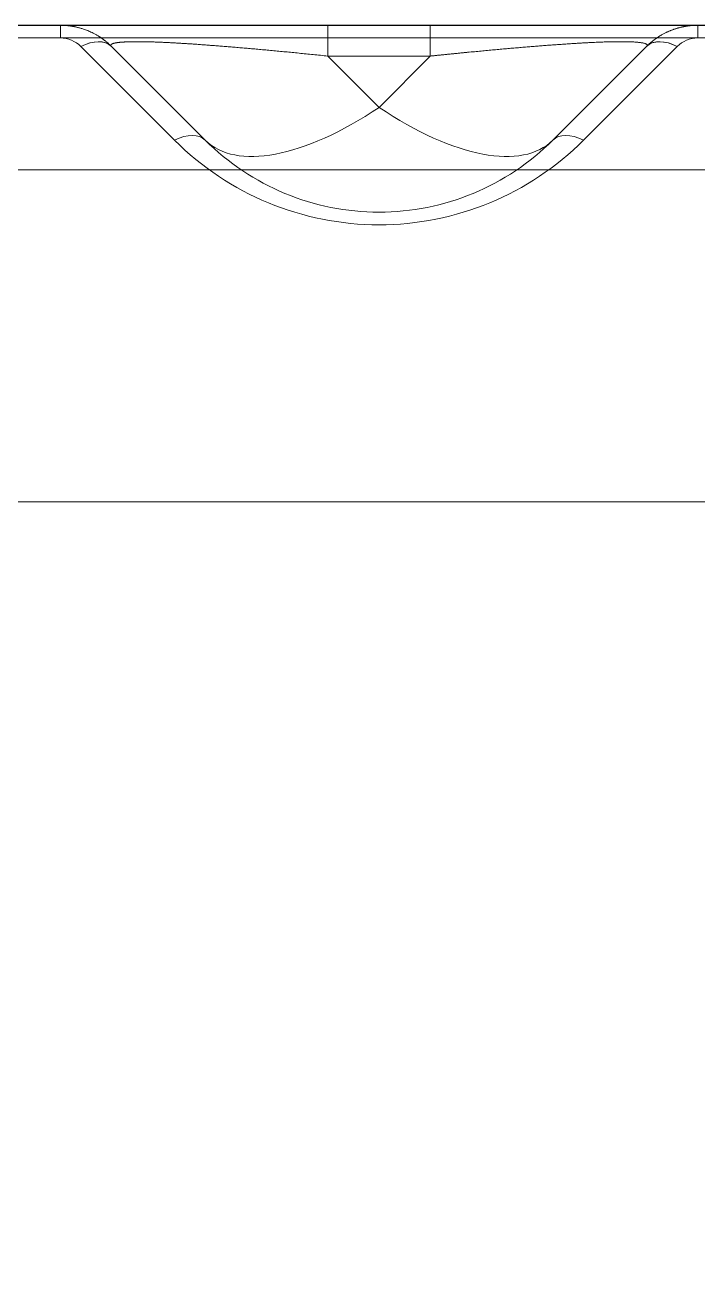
# Model space of a CAD drawing. Header units: millimetres. Extents: x 48754 to 50247, y 1387 to 2180.
# Drawn here: x 49002.61 to 49007.27, y 1473.44 to 1482.19 of the extents above; entities that cross this region are included whole.
import ezdxf

# ---------------------------------------------------------------- set-up
doc = ezdxf.new("R2010")
doc.units = ezdxf.units.MM
doc.linetypes.add('DASHED', pattern=[0])
doc.layers.add('DIE', color=7, linetype='Continuous')

# ---------------------------------------------------------------- blocks, each defined once
blk = doc.blocks.new('*u7581')
at = {"layer": 'DIE', "color": 11, "linetype": 'Continuous', "lineweight": 13}
blk.add_line((-690, 35), (0, 35), dxfattribs=at)
at = {"layer": 'DIE', "color": 155, "linetype": 'DASHED', "lineweight": 13}
for p, q in [((-554.7042, 35), (-554.7042, 34.9121)), ((-554.7042, 34.9121), (-554.7042, 35)), ((-550.2958, 34.9121), (-550.2958, 35)), ((-559.2393, 34.9121), (-554.7042, 34.9121)), ((-545.7607, 34.9121), (-559.2393, 34.9121)), ((-559.2393, 34.9121), (-545.7607, 34.9121)), ((-554.7042, 34.9121), (-559.2393, 34.9121)), ((-554.5627, 34.8536), (-553.9142, 34.205)), ((-553.9142, 34.205), (-554.5627, 34.8536)), ((-551.0858, 34.205), (-550.4373, 34.8536)), ((-550.4373, 34.8536), (-551.0858, 34.205)), ((-552.1452, 34.7868), (-552.8548, 34.7868)), ((-552.8548, 34.7868), (-552.5, 34.432)), ((-552.5, 34.432), (-552.8548, 34.7868)), ((-552.8548, 34.7868), (-552.1452, 34.7868)), ((-552.5, 34.432), (-552.1452, 34.7868)), ((-552.1452, 34.7868), (-552.5, 34.432))]:
    blk.add_line(p, q, dxfattribs=at)
at = {"layer": 'DIE', "color": 2, "linetype": 'DASHED', "lineweight": 13}
for p, q in [((-554.3506, 34.8536), (-553.7021, 34.205)), ((-551.2979, 34.205), (-550.6494, 34.8536)), ((-550.6448, 34.8581), (-550.6494, 34.8536)), ((-556.52, 34), (-548.4796, 34)), ((-548.9698, 31.703), (-556.0302, 31.703)), ((-548.9698, 31.703), (-556.0302, 31.703)), ((-556.0301, 31.7029), (-548.9699, 31.7029)), ((-556.0301, 31.7029), (-548.9699, 31.7029))]:
    blk.add_line(p, q, dxfattribs=at)
at = {"layer": 'DIE', "color": 155, "linetype": 'DASHED', "lineweight": 13}
blk.add_arc((-552.5, 35.6192), 2, 225, 315, dxfattribs=at)
blk.add_arc((-552.5, 35.6192), 2, 225, 315, dxfattribs=at)
at = {"layer": 'DIE', "color": 2, "linetype": 'DASHED', "lineweight": 13}
blk.add_arc((-552.5, 35.4071), 1.7, 225, 315, dxfattribs=at)
for centre, major_axis, start_param, end_param in [((-554.7042, 34.5), (0.1412, 0.4797), 0.262508, 0.286218), ((-550.2958, 34.5), (-0.2126, 0.4526), 5.844029, 5.938339), ((-554.7042, 34.5), (0.1412, 0.4797), 5.784005, 5.821655)]:
    blk.add_ellipse(centre, major_axis=major_axis, ratio=1, start_param=start_param, end_param=end_param, dxfattribs=at)
at = {"layer": 'DIE', "color": 155, "linetype": 'DASHED', "lineweight": 13}
for centre, major_axis, ratio, start_param, end_param in [((-554.7042, 34.7121), (-0.1975, 0.0316), 1, 4.085772, 4.87117), ((-554.7042, 34.7121), (0.0681, 0.188), 1, 5.845401, 6.630799), ((-554.5627, 34.6414), (0.2121, 0.2121), 0.57735, 0, 1.047198), ((-554.5627, 34.6414), (0.2121, 0.2121), 0.57735, 0.015969, 1.047198), ((-550.4373, 34.6414), (0.2121, -0.2121), 0.57735, 2.094395, 3.141593), ((-550.4373, 34.6414), (-0.2121, 0.2121), 0.57735, 5.235988, 6.243098), ((-550.2958, 34.7121), (-0.0743, 0.1857), 1, 5.90268, 6.688078), ((-550.2958, 34.7121), (-0.0865, 0.1803), 1, 5.836096, 6.621495), ((-552.5, 35.4071), (1.2021, 1.2021), 0.443713, 3.141593, 4.294776), ((-552.5, 35.4071), (-1.2021, -1.2021), 0.443713, 0, 1.153183), ((-552.5, 35.4071), (-1.2021, 1.2021), 0.443713, 1.988409, 3.141593), ((-552.5, 35.4071), (1.2021, -1.2021), 0.443713, 5.130002, 6.283185), ((-553.9142, 33.9929), (0.2121, 0.2121), 0.57735, 0, 1.047198), ((-553.9142, 33.9929), (0.2121, 0.2121), 0.57735, 0, 1.047198), ((-551.0858, 33.9929), (-0.2121, 0.2121), 0.57735, 5.235988, 6.283185), ((-551.0858, 33.9929), (-0.2121, 0.2121), 0.57735, 5.235988, 6.283185)]:
    blk.add_ellipse(centre, major_axis=major_axis, ratio=ratio, start_param=start_param, end_param=end_param, dxfattribs=at)
at = {"layer": 'DIE', "color": 2, "linetype": 'DASHED', "lineweight": 13}
for points, knots in [([(-554.7027, 35), (-554.7026, 35), (-554.7024, 35), (-554.7022, 35), (-554.7019, 35), (-554.7016, 35), (-554.7013, 35), (-554.7011, 35), (-554.701, 35), (-554.7008, 35), (-554.7007, 35), (-554.7006, 35), (-554.7003, 35), (-554.6999, 35), (-554.6991, 35), (-554.6978, 35), (-554.6959, 34.9999), (-554.6935, 34.9999), (-554.6906, 34.9998), (-554.6874, 34.9997), (-554.6843, 34.9996), (-554.6812, 34.9995), (-554.6782, 34.9993), (-554.6754, 34.9992), (-554.6728, 34.999), (-554.6708, 34.9989), (-554.6693, 34.9988), (-554.6683, 34.9987), (-554.6673, 34.9987), (-554.6662, 34.9986), (-554.6651, 34.9985), (-554.6639, 34.9984), (-554.6627, 34.9983), (-554.6615, 34.9982), (-554.6603, 34.9981), (-554.659, 34.998), (-554.6576, 34.9979), (-554.6561, 34.9977), (-554.6546, 34.9976), (-554.6532, 34.9974), (-554.6515, 34.9972), (-554.6496, 34.997), (-554.6475, 34.9968), (-554.6454, 34.9965), (-554.6432, 34.9963), (-554.6408, 34.996), (-554.6386, 34.9957), (-554.6365, 34.9954), (-554.6342, 34.9951), (-554.6315, 34.9947), (-554.6284, 34.9942), (-554.6255, 34.9938), (-554.6226, 34.9933), (-554.6199, 34.9929), (-554.6174, 34.9924), (-554.6152, 34.992), (-554.6132, 34.9917), (-554.6116, 34.9913), (-554.6104, 34.9911), (-554.6094, 34.9909), (-554.6085, 34.9908), (-554.6071, 34.9905), (-554.6051, 34.9901), (-554.6014, 34.9893), (-554.596, 34.9882), (-554.5891, 34.9866), (-554.5808, 34.9846), (-554.5713, 34.9821), (-554.5603, 34.9789), (-554.5489, 34.9753), (-554.5363, 34.971), (-554.5224, 34.9659), (-554.5074, 34.9598), (-554.4923, 34.953), (-554.4792, 34.9466), (-554.4682, 34.9409), (-554.4595, 34.9361), (-554.4514, 34.9314), (-554.4438, 34.9269), (-554.4373, 34.9229), (-554.4319, 34.9194), (-554.4274, 34.9164), (-554.4229, 34.9134), (-554.4183, 34.9102), (-554.4134, 34.9068), (-554.4084, 34.9031), (-554.4032, 34.8993), (-554.3988, 34.8959), (-554.3954, 34.8933), (-554.3931, 34.8914), (-554.391, 34.8898), (-554.3895, 34.8885), (-554.3884, 34.8877), (-554.3878, 34.8872), (-554.3871, 34.8866), (-554.3861, 34.8858), (-554.3848, 34.8847), (-554.383, 34.8832), (-554.3808, 34.8814), (-554.3783, 34.8792), (-554.3754, 34.8767), (-554.3734, 34.875), (-554.3724, 34.8741)], [0, 0, 0, 0, 0.008602, 0.016522, 0.022989, 0.028017, 0.030437, 0.03231, 0.033656, 0.034144, 0.034526, 0.034686, 0.035314, 0.036111, 0.037737, 0.041336, 0.046134, 0.051596, 0.059693, 0.067666, 0.075515, 0.083203, 0.090712, 0.098405, 0.106637, 0.115698, 0.120612, 0.125806, 0.130729, 0.13477, 0.138095, 0.140996, 0.143889, 0.147192, 0.151196, 0.156065, 0.163177, 0.171757, 0.181858, 0.193226, 0.204117, 0.215336, 0.225665, 0.235159, 0.243892, 0.251955, 0.259469, 0.264833, 0.270041, 0.277725, 0.285503, 0.293148, 0.300233, 0.307193, 0.313507, 0.319176, 0.324197, 0.328571, 0.331817, 0.333313, 0.335535, 0.339149, 0.344157, 0.350536, 0.367358, 0.385162, 0.40395, 0.430658, 0.459138, 0.489085, 0.519603, 0.559178, 0.59956, 0.64073, 0.682664, 0.708683, 0.733378, 0.756749, 0.778795, 0.799519, 0.813437, 0.82669, 0.839906, 0.853922, 0.868738, 0.88435, 0.900754, 0.917217, 0.925425, 0.932831, 0.939435, 0.945201, 0.94775, 0.949313, 0.951471, 0.954583, 0.958648, 0.964463, 0.971576, 0.979983, 0.989681, 1, 1, 1, 1]), ([(-554.6924, 34.9999), (-554.6799, 34.9996), (-554.6676, 34.9988), (-554.6483, 34.9969), (-554.6413, 34.9961), (-554.6344, 34.9951)], [0, 0, 0, 0, 0.640344, 0.640344, 1, 1, 1, 1]), ([(-550.6456, 34.8573), (-550.6455, 34.8574), (-550.6453, 34.8576), (-550.645, 34.8579), (-550.6446, 34.8582), (-550.6442, 34.8587), (-550.6437, 34.8591), (-550.6431, 34.8597), (-550.6422, 34.8606), (-550.6407, 34.8621), (-550.6385, 34.8641), (-550.6359, 34.8665), (-550.6325, 34.8697), (-550.628, 34.8737), (-550.6225, 34.8786), (-550.6166, 34.8836), (-550.6118, 34.8875), (-550.6082, 34.8904), (-550.606, 34.8922), (-550.6041, 34.8937), (-550.6026, 34.8949), (-550.6014, 34.8957), (-550.6006, 34.8964), (-550.6, 34.8969), (-550.5993, 34.8974), (-550.5982, 34.8982), (-550.5969, 34.8992), (-550.5952, 34.9005), (-550.5928, 34.9023), (-550.5896, 34.9046), (-550.5854, 34.9076), (-550.5808, 34.9108), (-550.5757, 34.9144), (-550.5701, 34.9181), (-550.5639, 34.9221), (-550.5573, 34.9262), (-550.5495, 34.9309), (-550.5411, 34.9358), (-550.5322, 34.9406), (-550.5236, 34.9452), (-550.5152, 34.9493), (-550.5072, 34.9532), (-550.4997, 34.9566), (-550.4928, 34.9596), (-550.4866, 34.9622), (-550.4805, 34.9646), (-550.4743, 34.9671), (-550.4675, 34.9696), (-550.46, 34.9723), (-550.4519, 34.975), (-550.4431, 34.9778), (-550.4348, 34.9803), (-550.427, 34.9825), (-550.42, 34.9844), (-550.4131, 34.9861), (-550.4064, 34.9876), (-550.4001, 34.989), (-550.3942, 34.9902), (-550.3886, 34.9913), (-550.383, 34.9924), (-550.3775, 34.9933), (-550.3727, 34.9941), (-550.3692, 34.9946), (-550.3668, 34.995), (-550.3649, 34.9952), (-550.3634, 34.9954), (-550.3624, 34.9955), (-550.3614, 34.9957), (-550.3603, 34.9958), (-550.359, 34.996), (-550.3577, 34.9962), (-550.3562, 34.9964), (-550.3546, 34.9966), (-550.3528, 34.9968), (-550.3511, 34.997), (-550.3493, 34.9972), (-550.3478, 34.9973), (-550.3463, 34.9975), (-550.3452, 34.9976), (-550.344, 34.9977), (-550.3428, 34.9978), (-550.3416, 34.998), (-550.3404, 34.9981), (-550.3393, 34.9982), (-550.3383, 34.9983), (-550.3375, 34.9983), (-550.3368, 34.9984), (-550.3364, 34.9984), (-550.3359, 34.9985), (-550.3353, 34.9985), (-550.3345, 34.9986), (-550.3336, 34.9986), (-550.3328, 34.9987), (-550.3317, 34.9988), (-550.3303, 34.9989), (-550.3285, 34.999), (-550.3265, 34.9991), (-550.3243, 34.9992), (-550.322, 34.9993), (-550.3194, 34.9995), (-550.3166, 34.9996), (-550.3137, 34.9997), (-550.3106, 34.9998), (-550.3085, 34.9998), (-550.3074, 34.9999)], [0, 0, 0, 0, 0.002399, 0.00431, 0.005862, 0.006576, 0.008438, 0.010323, 0.01221, 0.016671, 0.024702, 0.032253, 0.040284, 0.055824, 0.07253, 0.089643, 0.107144, 0.114126, 0.120607, 0.125992, 0.130277, 0.133508, 0.135582, 0.137039, 0.139016, 0.141541, 0.145675, 0.150423, 0.155555, 0.165677, 0.17703, 0.189616, 0.203429, 0.218482, 0.234778, 0.252319, 0.271004, 0.294921, 0.317527, 0.338811, 0.36014, 0.379937, 0.398197, 0.414916, 0.430091, 0.443589, 0.458488, 0.474807, 0.492542, 0.51169, 0.532245, 0.554199, 0.570098, 0.586634, 0.602833, 0.618131, 0.632533, 0.646046, 0.658676, 0.670431, 0.684141, 0.696472, 0.70239, 0.707943, 0.713138, 0.715295, 0.717541, 0.719961, 0.722623, 0.726639, 0.731266, 0.736562, 0.743852, 0.752202, 0.761641, 0.772185, 0.783846, 0.792676, 0.802048, 0.810956, 0.818755, 0.825753, 0.831581, 0.836286, 0.839475, 0.842021, 0.843118, 0.844145, 0.845151, 0.846188, 0.848526, 0.851444, 0.855068, 0.859258, 0.867042, 0.87617, 0.886658, 0.898525, 0.911791, 0.92648, 0.942616, 0.960227, 0.979343, 1, 1, 1, 1]), ([(-550.4406, 34.9786), (-550.425, 34.9833), (-550.4093, 34.9872), (-550.3656, 34.9959), (-550.3374, 34.9991), (-550.3091, 34.9998)], [0, 0, 0, 0, 0.364149, 0.364149, 1, 1, 1, 1]), ([(-554.3506, 34.8536), (-554.3511, 34.8541), (-554.3521, 34.8551), (-554.3532, 34.8566), (-554.3541, 34.8581), (-554.3547, 34.8595), (-554.355, 34.8609), (-554.355, 34.8623), (-554.3548, 34.8636), (-554.3542, 34.8649), (-554.3534, 34.8661), (-554.3523, 34.8673), (-554.351, 34.8685), (-554.3493, 34.8696), (-554.3474, 34.8707), (-554.3452, 34.8718), (-554.3427, 34.8728), (-554.34, 34.8738), (-554.3369, 34.8747), (-554.3337, 34.8756), (-554.3301, 34.8765), (-554.3263, 34.8773), (-554.3222, 34.8781), (-554.3178, 34.8788), (-554.3132, 34.8796), (-554.3083, 34.8803), (-554.3031, 34.8809), (-554.2977, 34.8815), (-554.292, 34.8821), (-554.286, 34.8826), (-554.2798, 34.8831), (-554.2733, 34.8836), (-554.2666, 34.8841), (-554.2596, 34.8845), (-554.2523, 34.8848), (-554.2448, 34.8851), (-554.2371, 34.8854), (-554.229, 34.8857), (-554.2208, 34.8859), (-554.2122, 34.8861), (-554.2035, 34.8862), (-554.1944, 34.8864), (-554.1852, 34.8864), (-554.1756, 34.8865), (-554.1659, 34.8865), (-554.1558, 34.8864), (-554.1456, 34.8864), (-554.1351, 34.8863), (-554.1243, 34.8861), (-554.1133, 34.8859), (-554.1021, 34.8857), (-554.0906, 34.8854), (-554.0789, 34.8851), (-554.0669, 34.8848), (-554.0547, 34.8844), (-554.0423, 34.884), (-554.0297, 34.8835), (-554.0168, 34.883), (-554.0036, 34.8825), (-553.9861, 34.8817), (-553.9638, 34.8807), (-553.9363, 34.8793), (-553.9079, 34.8777), (-553.8785, 34.876), (-553.8482, 34.8742), (-553.8169, 34.8721), (-553.7847, 34.87), (-553.7515, 34.8677), (-553.7175, 34.8652), (-553.6825, 34.8626), (-553.6466, 34.8599), (-553.6098, 34.857), (-553.5721, 34.854), (-553.5335, 34.8509), (-553.494, 34.8476), (-553.4537, 34.8442), (-553.4125, 34.8406), (-553.3705, 34.8369), (-553.3276, 34.8331), (-553.2838, 34.8291), (-553.2393, 34.825), (-553.1939, 34.8207), (-553.1478, 34.8163), (-553.1008, 34.8118), (-553.0531, 34.8071), (-553.0046, 34.8023), (-552.9553, 34.7972), (-552.9052, 34.7921), (-552.8717, 34.7886), (-552.8548, 34.7868)], [0, 0, 0, 0, 0.009091, 0.018117, 0.027079, 0.035978, 0.044816, 0.053593, 0.062311, 0.070971, 0.079574, 0.088121, 0.096614, 0.105053, 0.11344, 0.121777, 0.130065, 0.138305, 0.146498, 0.154646, 0.162751, 0.170814, 0.178836, 0.186819, 0.194764, 0.202673, 0.210548, 0.21839, 0.2262, 0.233981, 0.241735, 0.249462, 0.257164, 0.264843, 0.272502, 0.280141, 0.287762, 0.295368, 0.302959, 0.310538, 0.318107, 0.325667, 0.33322, 0.340768, 0.348313, 0.355856, 0.3634, 0.370946, 0.378495, 0.386051, 0.393615, 0.401187, 0.408771, 0.416369, 0.423981, 0.431609, 0.439256, 0.446923, 0.454612, 0.462324, 0.477319, 0.492484, 0.507831, 0.523371, 0.539116, 0.555075, 0.571259, 0.587678, 0.604341, 0.621256, 0.638433, 0.65588, 0.673604, 0.691613, 0.709913, 0.728512, 0.747416, 0.766631, 0.786162, 0.806016, 0.826198, 0.846712, 0.867564, 0.888758, 0.910298, 0.932188, 0.954433, 0.977036, 1, 1, 1, 1]), ([(-552.1452, 34.7868), (-552.1367, 34.7877), (-552.1198, 34.7895), (-552.0946, 34.7921), (-552.0695, 34.7947), (-552.0446, 34.7973), (-552.0198, 34.7998), (-551.9953, 34.8023), (-551.971, 34.8047), (-551.9468, 34.8071), (-551.9228, 34.8095), (-551.8991, 34.8118), (-551.8755, 34.8141), (-551.8521, 34.8163), (-551.829, 34.8186), (-551.806, 34.8207), (-551.7832, 34.8229), (-551.7606, 34.825), (-551.7383, 34.8271), (-551.7161, 34.8291), (-551.6941, 34.8311), (-551.6724, 34.8331), (-551.6509, 34.835), (-551.6295, 34.8369), (-551.6084, 34.8388), (-551.5875, 34.8406), (-551.5668, 34.8424), (-551.5463, 34.8442), (-551.526, 34.8459), (-551.506, 34.8476), (-551.4861, 34.8492), (-551.4665, 34.8509), (-551.4471, 34.8524), (-551.4279, 34.854), (-551.409, 34.8555), (-551.3903, 34.857), (-551.3717, 34.8585), (-551.3535, 34.8599), (-551.3354, 34.8613), (-551.3176, 34.8626), (-551.3, 34.8639), (-551.2826, 34.8652), (-551.2654, 34.8664), (-551.2485, 34.8676), (-551.2318, 34.8688), (-551.2154, 34.8699), (-551.1991, 34.871), (-551.1831, 34.8721), (-551.1674, 34.8731), (-551.1519, 34.8741), (-551.1366, 34.8751), (-551.1215, 34.876), (-551.1067, 34.8769), (-551.0921, 34.8777), (-551.0778, 34.8785), (-551.0637, 34.8793), (-551.0498, 34.88), (-551.0362, 34.8807), (-551.0228, 34.8813), (-551.0061, 34.8821), (-550.9863, 34.8829), (-550.9637, 34.8838), (-550.9418, 34.8845), (-550.9207, 34.8852), (-550.9003, 34.8857), (-550.8806, 34.8861), (-550.8617, 34.8863), (-550.8435, 34.8865), (-550.826, 34.8865), (-550.8094, 34.8864), (-550.7935, 34.8862), (-550.7784, 34.8859), (-550.764, 34.8855), (-550.7505, 34.885), (-550.7377, 34.8844), (-550.7258, 34.8836), (-550.7146, 34.8827), (-550.7043, 34.8818), (-550.6947, 34.8807), (-550.686, 34.8795), (-550.6781, 34.8782), (-550.671, 34.8768), (-550.6648, 34.8752), (-550.6594, 34.8736), (-550.6548, 34.8718), (-550.6511, 34.87), (-550.6483, 34.868), (-550.6463, 34.8659), (-550.6451, 34.8637), (-550.6449, 34.8613), (-550.6455, 34.8589), (-550.6469, 34.8563), (-550.6485, 34.8545), (-550.6494, 34.8536)], [0, 0, 0, 0, 0.011523, 0.022956, 0.034298, 0.04555, 0.056713, 0.067787, 0.078773, 0.089671, 0.100481, 0.111204, 0.121841, 0.132392, 0.142858, 0.153239, 0.163536, 0.173749, 0.183879, 0.193927, 0.203893, 0.213778, 0.223583, 0.233307, 0.242953, 0.252521, 0.262011, 0.271423, 0.28076, 0.290022, 0.299209, 0.308323, 0.317364, 0.326332, 0.33523, 0.344058, 0.352816, 0.361507, 0.37013, 0.378687, 0.387178, 0.395606, 0.40397, 0.412273, 0.420514, 0.428696, 0.436819, 0.444885, 0.452895, 0.46085, 0.468752, 0.476601, 0.484399, 0.492148, 0.499848, 0.507502, 0.51511, 0.522675, 0.530197, 0.537678, 0.551213, 0.564679, 0.578086, 0.591443, 0.60476, 0.618048, 0.631315, 0.644571, 0.657827, 0.671092, 0.684377, 0.69769, 0.711042, 0.724443, 0.737902, 0.751428, 0.765031, 0.778721, 0.792505, 0.806393, 0.820393, 0.834514, 0.848764, 0.863152, 0.877683, 0.892367, 0.907211, 0.922221, 0.937404, 0.952768, 0.968317, 0.98406, 1, 1, 1, 1])]:
    blk.add_open_spline(points, degree=3, knots=knots, dxfattribs=at)
at = {"layer": 'DIE', "color": 155, "linetype": 'DASHED', "lineweight": 13}
for points, knots in [([(-552.8548, 34.7868), (-552.8544, 34.8183), (-552.8543, 34.8482), (-552.8541, 34.9014), (-552.8542, 34.9247), (-552.8544, 34.9623), (-552.8545, 34.9767), (-552.8547, 34.9955), (-552.8548, 35), (-552.8548, 35)], [0, 0, 0, 0, 0.250232, 0.250232, 0.500464, 0.500464, 0.750695, 0.750695, 1, 1, 1, 1]), ([(-552.8548, 34.7868), (-552.8548, 34.8196), (-552.8548, 34.8495), (-552.8548, 34.9023), (-552.8548, 34.925), (-552.8548, 34.962), (-552.8548, 34.9762), (-552.8548, 34.9951), (-552.8548, 35), (-552.8548, 35)], [0, 0, 0, 0, 0.250239, 0.250239, 0.500477, 0.500477, 0.750716, 0.750716, 1, 1, 1, 1]), ([(-552.1452, 34.7868), (-552.1456, 34.8183), (-552.1457, 34.8482), (-552.1459, 34.9014), (-552.1458, 34.9247), (-552.1456, 34.9623), (-552.1455, 34.9767), (-552.1453, 34.9955), (-552.1452, 35), (-552.1452, 35)], [0, 0, 0, 0, 0.250232, 0.250232, 0.500464, 0.500464, 0.750695, 0.750695, 1, 1, 1, 1]), ([(-552.1452, 34.7868), (-552.1452, 34.8196), (-552.1452, 34.8495), (-552.1452, 34.9023), (-552.1452, 34.925), (-552.1452, 34.962), (-552.1452, 34.9762), (-552.1452, 34.9951), (-552.1452, 35), (-552.1452, 35)], [0, 0, 0, 0, 0.250239, 0.250239, 0.500477, 0.500477, 0.750716, 0.750716, 1, 1, 1, 1])]:
    blk.add_open_spline(points, degree=3, knots=knots, dxfattribs=at)
at = {"layer": 'DIE', "color": 2, "linetype": 'DASHED', "lineweight": 13}
for points in [[(-554.3769, 34.8781), (-554.3679, 34.8702), (-554.3591, 34.862), (-554.3506, 34.8536)], [(-550.6494, 34.8536), (-550.638, 34.8649), (-550.6261, 34.8758), (-550.6136, 34.886)]]:
    blk.add_open_spline(points, degree=3, dxfattribs=at)

msp = doc.modelspace()

# ---------------------------------------------------------------- linework, layer by layer
at = {"layer": 'DIE', "linetype": 'Continuous', "flags": 128}
msp.add_lwpolyline([(48867.0615, 1482.1949), (49557.5615, 1482.1949), (49557.5615, 1447.1949), (48867.0615, 1447.1949)], close=True, dxfattribs=at)

# ---------------------------------------------------------------- block references
at = {"layer": 'DIE'}
msp.add_blockref('*u7581', (49557.5615, 1447.1949), dxfattribs=at)

doc.saveas('drawing.dxf')
